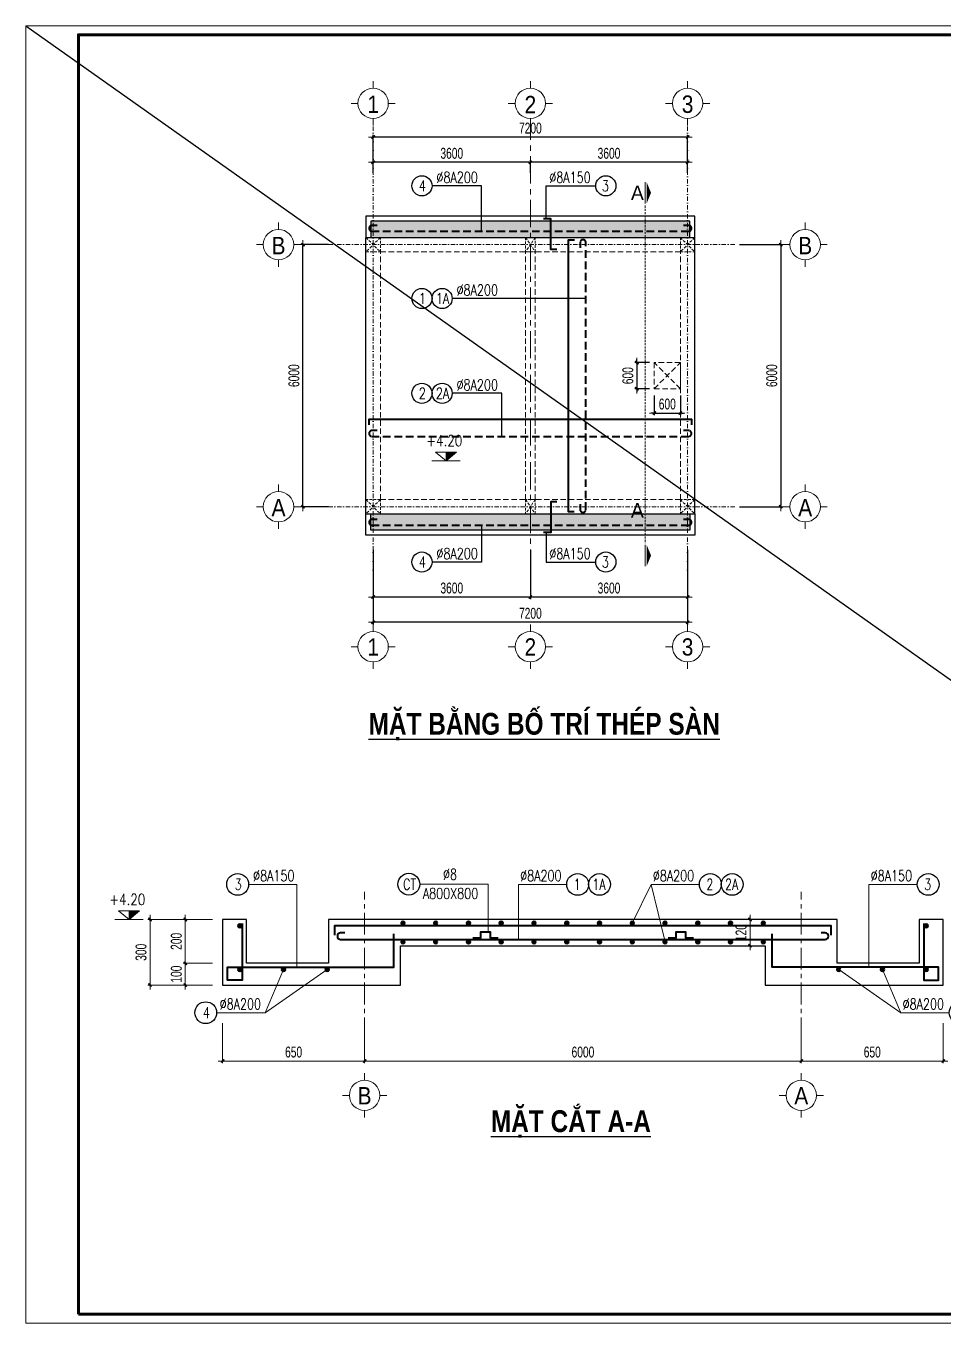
# Model space of a CAD drawing. Header units: millimetres. Extents: x -211129 to 461116, y -574633 to 115.
# Drawn here: x 129316 to 150316, y -561391 to -531691 of the extents above; entities that cross this region are included whole.
import ezdxf
from ezdxf.enums import TextEntityAlignment as Align

# ---------------------------------------------------------------- set-up
doc = ezdxf.new("R2010")
doc.units = ezdxf.units.MM
doc.header["$MEASUREMENT"] = 0
doc.header["$PDMODE"] = 32
for name, pattern in [('CENTER', [2, 1.25, -0.25, 0.25, -0.25]), ('CENTERX2', [4, 2.5, -0.5, 0.5, -0.5]), ('DASHDOT', [1, 0.5, -0.25, 0, -0.25]), ('HIDDEN', [0.375, 0.25, -0.125])]:
    doc.linetypes.add(name, pattern=pattern)
doc.layers.get('Defpoints').update_dxf_attribs({"color": 1})
doc.layers.add('KCS_Plotter', color=11, linetype='Continuous', plot=False)
for name, color, linetype, lineweight in [('Khungten_LCDI', 7, 'Continuous', 5), ('LC Dim', 8, 'Continuous', 18), ('LC Hatch', 252, 'Continuous', 9), ('LC ISO', 153, 'Continuous', 13), ('LC Khac', 4, 'Continuous', 9), ('LC MANH DUT', 35, 'HIDDEN', 5), ('LC Net dam2', 6, 'Continuous', 40), ('LC Net dam3', 1, 'Continuous', 60), ('LC Net manh', 133, 'Continuous', 5), ('LC Net thay', 63, 'Continuous', 25), ('LC Net truc', 79, 'DASHDOT', 13), ('LC Text1', 3, 'Continuous', 20), ('LC Text2', 7, 'Continuous', 25), ('v-TRUC', 8, 'CENTER', 13)]:
    doc.layers.add(name, color=color, linetype=linetype, lineweight=lineweight)
doc.styles.add('HOATBIF', font='hoatbif.shx', dxfattribs={"width": 0.7})
doc.styles.add('Khungten', font='VHAVAN.TTF', dxfattribs={"width": 0.9, "height": 5000})
doc.styles.add('LC 1', font='VHAVANB.TTF')
doc.styles.add('LC 3', font='vnsimli.shx', dxfattribs={"width": 0.75})
doc.styles.add('LC3', font='VHARIALB.TTF', dxfattribs={"width": 0.8})
doc.styles.add('T1', font='Vnsimli.shx', dxfattribs={"width": 0.8})
doc.styles.add('Title', font='VHBLACK.TTF', dxfattribs={"width": 0.8})
doc.dimstyles.new('1-100', dxfattribs={"dimscale": 100, "dimtxt": 2.5, "dimasz": 0.35, "dimexe": 0.5, "dimexo": 0, "dimgap": 0.8, "dimtad": 1, "dimdec": 0, "dimzin": 0, "dimdsep": 46, "dimtxsty": 'HOATBIF', "dimblk1": 'DOT', "dimblk2": 'DOT', "dimsah": 1, "dimcen": -1, "dimdle": 1, "dimclrd": 256, "dimclre": 256, "dimclrt": 4, "dimadec": 3, "dimazin": 2, "dimtfac": 0.333333, "dimtdec": 0, "dimtix": 1, "dimtmove": 2, "dimatfit": 3, "dimldrblk": 'DOT', "dimfxl": 1, "dimtvp": 0.833333, "dimtolj": 1, "dimtzin": 0, "dimarcsym": 0})
doc.dimstyles.new('Copy of 1-90', dxfattribs={"dimscale": 90, "dimtxt": 2.5, "dimasz": 0.35, "dimexe": 0.5, "dimexo": 0, "dimgap": 0.8, "dimtad": 1, "dimdec": 0, "dimzin": 0, "dimdsep": 46, "dimtxsty": 'HOATBIF', "dimblk1": 'DOT', "dimblk2": 'DOT', "dimsah": 1, "dimcen": -1, "dimdle": 1, "dimclrd": 256, "dimclre": 256, "dimclrt": 4, "dimadec": 3, "dimazin": 2, "dimtfac": 0.333333, "dimtdec": 0, "dimtix": 1, "dimtmove": 2, "dimatfit": 3, "dimldrblk": 'DOT', "dimfxl": 1, "dimtvp": 0.833333, "dimtolj": 1, "dimtzin": 0, "dimarcsym": 0})

# ---------------------------------------------------------------- blocks, each defined once
blk = doc.blocks.new('DOT')
at = {"layer": 'LC Dim'}
blk.add_line((-3, 0), (3, 0), dxfattribs=at)
at = {"layer": 'LC Dim', "color": 4}
blk.add_line((-1, -1), (1, 1), dxfattribs=at)
blk.add_lwpolyline([(0.5, 1), (-1, -0.5), (-0.5, -1), (1, 0.5)], close=True, dxfattribs=at)
blk = doc.blocks.new('*D891')
at = {"layer": 'Defpoints', "color": 0, "transparency": 16777216}
for p in [(140867, -543687), (144467, -543687), (140867, -544768)]:
    blk.add_point(p, dxfattribs=at)
at = {"layer": 'LC Dim', "lineweight": -2, "transparency": 16777216}
for p, q in [((140867, -543687), (140867, -544818)), ((144467, -543687), (144467, -544818)), ((144432, -544768), (140902, -544768))]:
    blk.add_line(p, q, dxfattribs=at)
at = {"layer": 'LC Dim', "lineweight": -2, "transparency": 16777216, "xscale": 35, "yscale": 35, "zscale": 35, "rotation": 180}
blk.add_blockref('DOT', (140867, -544768), dxfattribs=at)
at = {"layer": 'LC Dim', "lineweight": -2, "transparency": 16777216, "xscale": 35, "yscale": 35, "zscale": 35}
blk.add_blockref('DOT', (144467, -544768), dxfattribs=at)
at = {"layer": 'LC Dim', "color": 4, "transparency": 16777216, "insert": (142667, -544563), "char_height": 250, "attachment_point": 5, "style": 'HOATBIF'}
blk.add_mtext('\\A1;3600', dxfattribs=at)
blk = doc.blocks.new('_Dot')
at = {"color": 0, "linetype": 'ByBlock', "lineweight": -2}
blk.add_line((-0.5, 0), (-1, 0), dxfattribs=at)
at = {"color": 0, "linetype": 'ByBlock', "const_width": 0.5}
blk.add_lwpolyline([(-0.25, 0, 1), (0.25, 0, 1)], format="xyb", close=True, dxfattribs=at)
blk = doc.blocks.new('*D892')
at = {"layer": 'Defpoints', "color": 0, "ltscale": 2, "transparency": 16777216}
for p in [(137267, -543687), (140867, -543687), (137267, -544768)]:
    blk.add_point(p, dxfattribs=at)
at = {"layer": 'LC Dim', "lineweight": -2, "ltscale": 2, "transparency": 16777216}
for p, q in [((137267, -543687), (137267, -544818)), ((140867, -543687), (140867, -544818)), ((140832, -544768), (137302, -544768))]:
    blk.add_line(p, q, dxfattribs=at)
at = {"layer": 'LC Dim', "lineweight": -2, "ltscale": 2, "transparency": 16777216, "xscale": 35, "yscale": 35, "zscale": 35, "rotation": 180}
blk.add_blockref('DOT', (137267, -544768), dxfattribs=at)
at = {"layer": 'LC Dim', "lineweight": -2, "ltscale": 2, "transparency": 16777216, "xscale": 35, "yscale": 35, "zscale": 35}
blk.add_blockref('DOT', (140867, -544768), dxfattribs=at)
at = {"layer": 'LC Dim', "color": 4, "ltscale": 2, "transparency": 16777216, "insert": (139067, -544563), "char_height": 250, "attachment_point": 5, "style": 'HOATBIF'}
blk.add_mtext('\\A1;3600', dxfattribs=at)
blk = doc.blocks.new('*D893')
at = {"layer": 'Defpoints', "color": 0, "ltscale": 2, "transparency": 16777216}
for p in [(137267, -543687), (144467, -543687), (137267, -545346)]:
    blk.add_point(p, dxfattribs=at)
at = {"layer": 'LC Dim', "lineweight": -2, "ltscale": 2, "transparency": 16777216}
for p, q in [((137267, -543687), (137267, -545396)), ((144467, -543687), (144467, -545396)), ((144432, -545346), (137302, -545346))]:
    blk.add_line(p, q, dxfattribs=at)
at = {"layer": 'LC Dim', "lineweight": -2, "ltscale": 2, "transparency": 16777216, "xscale": 35, "yscale": 35, "zscale": 35, "rotation": 180}
blk.add_blockref('DOT', (137267, -545346), dxfattribs=at)
at = {"layer": 'LC Dim', "lineweight": -2, "ltscale": 2, "transparency": 16777216, "xscale": 35, "yscale": 35, "zscale": 35}
blk.add_blockref('DOT', (144467, -545346), dxfattribs=at)
at = {"layer": 'LC Dim', "color": 4, "ltscale": 2, "transparency": 16777216, "insert": (140867, -545141), "char_height": 250, "attachment_point": 5, "style": 'HOATBIF'}
blk.add_mtext('\\A1;7200', dxfattribs=at)
blk = doc.blocks.new('TTRUC')
at = {"layer": 'LC ISO'}
for p, q in [((0, 6.95), (0, 10.13)), ((-6.95, 0), (-10.13, 0)), ((6.95, 0), (10.13, 0)), ((0, -6.95), (0, -10.13))]:
    blk.add_line(p, q, dxfattribs=at)
at = {"layer": 'LC Net manh'}
blk.add_circle((0, 0), 6.95, dxfattribs=at)
blk = doc.blocks.new('*D894')
at = {"layer": 'Defpoints', "color": 0, "transparency": 16777216}
for p in [(140867, -534814), (140867, -535056), (144467, -535056)]:
    blk.add_point(p, dxfattribs=at)
at = {"layer": 'LC Dim', "lineweight": -2, "transparency": 16777216}
for p, q in [((140867, -535056), (140867, -534764)), ((144432, -534814), (140902, -534814)), ((144467, -535056), (144467, -534764))]:
    blk.add_line(p, q, dxfattribs=at)
at = {"layer": 'LC Dim', "lineweight": -2, "transparency": 16777216, "xscale": 35, "yscale": 35, "zscale": 35, "rotation": 180}
blk.add_blockref('DOT', (140867, -534814), dxfattribs=at)
at = {"layer": 'LC Dim', "lineweight": -2, "transparency": 16777216, "xscale": 35, "yscale": 35, "zscale": 35}
blk.add_blockref('DOT', (144467, -534814), dxfattribs=at)
at = {"layer": 'LC Dim', "color": 4, "transparency": 16777216, "insert": (142667, -534609), "char_height": 250, "attachment_point": 5, "style": 'HOATBIF'}
blk.add_mtext('\\A1;3600', dxfattribs=at)
blk = doc.blocks.new('*D895')
at = {"layer": 'Defpoints', "color": 0, "ltscale": 2, "transparency": 16777216}
for p in [(137267, -534814), (137267, -535056), (140867, -535056)]:
    blk.add_point(p, dxfattribs=at)
at = {"layer": 'LC Dim', "lineweight": -2, "ltscale": 2, "transparency": 16777216}
for p, q in [((137267, -535056), (137267, -534764)), ((140832, -534814), (137302, -534814)), ((140867, -535056), (140867, -534764))]:
    blk.add_line(p, q, dxfattribs=at)
at = {"layer": 'LC Dim', "lineweight": -2, "ltscale": 2, "transparency": 16777216, "xscale": 35, "yscale": 35, "zscale": 35, "rotation": 180}
blk.add_blockref('DOT', (137267, -534814), dxfattribs=at)
at = {"layer": 'LC Dim', "lineweight": -2, "ltscale": 2, "transparency": 16777216, "xscale": 35, "yscale": 35, "zscale": 35}
blk.add_blockref('DOT', (140867, -534814), dxfattribs=at)
at = {"layer": 'LC Dim', "color": 4, "ltscale": 2, "transparency": 16777216, "insert": (139067, -534609), "char_height": 250, "attachment_point": 5, "style": 'HOATBIF'}
blk.add_mtext('\\A1;3600', dxfattribs=at)
blk = doc.blocks.new('*D896')
at = {"layer": 'Defpoints', "color": 0, "ltscale": 2, "transparency": 16777216}
for p in [(137267, -534237), (137267, -535056), (144467, -535056)]:
    blk.add_point(p, dxfattribs=at)
at = {"layer": 'LC Dim', "lineweight": -2, "ltscale": 2, "transparency": 16777216}
for p, q in [((137267, -535056), (137267, -534187)), ((144432, -534237), (137302, -534237)), ((144467, -535056), (144467, -534187))]:
    blk.add_line(p, q, dxfattribs=at)
at = {"layer": 'LC Dim', "lineweight": -2, "ltscale": 2, "transparency": 16777216, "xscale": 35, "yscale": 35, "zscale": 35, "rotation": 180}
blk.add_blockref('DOT', (137267, -534237), dxfattribs=at)
at = {"layer": 'LC Dim', "lineweight": -2, "ltscale": 2, "transparency": 16777216, "xscale": 35, "yscale": 35, "zscale": 35}
blk.add_blockref('DOT', (144467, -534237), dxfattribs=at)
at = {"layer": 'LC Dim', "color": 4, "ltscale": 2, "transparency": 16777216, "insert": (140867, -534032), "char_height": 250, "attachment_point": 5, "style": 'HOATBIF'}
blk.add_mtext('\\A1;7200', dxfattribs=at)
blk = doc.blocks.new('*D938')
at = {"layer": 'Defpoints', "color": 0, "ltscale": 2, "transparency": 16777216}
for p in [(145657, -536699), (145657, -542699), (146600, -542699)]:
    blk.add_point(p, dxfattribs=at)
at = {"layer": 'LC Dim', "lineweight": -2, "ltscale": 2, "transparency": 16777216}
for p, q in [((145657, -536699), (146650, -536699)), ((146600, -536734), (146600, -542664)), ((145657, -542699), (146650, -542699))]:
    blk.add_line(p, q, dxfattribs=at)
at = {"layer": 'LC Dim', "lineweight": -2, "ltscale": 2, "transparency": 16777216, "xscale": 35, "yscale": 35, "zscale": 35}
for p, rotation in [((146600, -536699), 90), ((146600, -542699), 270)]:
    blk.add_blockref('DOT', p, dxfattribs=dict(at, rotation=rotation))
at = {"layer": 'LC Dim', "color": 4, "ltscale": 2, "transparency": 16777216, "insert": (146395, -539699), "char_height": 250, "attachment_point": 5, "rotation": 90, "style": 'HOATBIF'}
blk.add_mtext('\\A1;6000', dxfattribs=at)
blk = doc.blocks.new('*D939')
at = {"layer": 'Defpoints', "color": 0, "ltscale": 2, "transparency": 16777216}
for p in [(135658, -536699), (136241, -536699), (136241, -542699)]:
    blk.add_point(p, dxfattribs=at)
at = {"layer": 'LC Dim', "lineweight": -2, "ltscale": 2, "transparency": 16777216}
for p, q in [((136241, -536699), (135608, -536699)), ((135658, -542664), (135658, -536734)), ((136241, -542699), (135608, -542699))]:
    blk.add_line(p, q, dxfattribs=at)
at = {"layer": 'LC Dim', "lineweight": -2, "ltscale": 2, "transparency": 16777216, "xscale": 35, "yscale": 35, "zscale": 35}
for p, rotation in [((135658, -536699), 90), ((135658, -542699), 270)]:
    blk.add_blockref('DOT', p, dxfattribs=dict(at, rotation=rotation))
at = {"layer": 'LC Dim', "color": 4, "ltscale": 2, "transparency": 16777216, "insert": (135453, -539699), "char_height": 250, "attachment_point": 5, "rotation": 90, "style": 'HOATBIF'}
blk.add_mtext('\\A1;6000', dxfattribs=at)
blk = doc.blocks.new('TIEUDE1')
at = {"layer": 'LC Text2', "color": 7, "style": 'LC 1'}
blk.add_attdef('TIªU§Ò', text='', height=5, dxfattribs=at).set_placement((0, 0), align=Align.BOTTOM_CENTER)
blk.add_attdef('TL', text='', height=3, dxfattribs=at).set_placement((0, -2), align=Align.TOP_CENTER)
blk = doc.blocks.new('Caodo1')
at = {"layer": 'LC Text1'}
blk.add_hatch(color=4, dxfattribs=at).paths.add_polyline_path([(0, 200), (0, 0), (243, 200)])
at = {"layer": 'LC Text1', "color": 4}
for p, q in [((324, 0), (-324, 0)), ((0, 0), (0, 200))]:
    blk.add_line(p, q, dxfattribs=at)
blk.add_lwpolyline([(-243, 200), (243, 200), (0, 0), (0, 0)], close=True, dxfattribs=at)
at = {"layer": 'LC Text1', "color": 4, "style": 'T1', "width": 0.8}
blk.add_attdef('%%P0,00', text='', height=250, dxfattribs=at).set_placement((-39, 460), align=Align.MIDDLE_CENTER)
blk = doc.blocks.new('*U16')
at = {"layer": 'LC Khac', "color": 1, "ltscale": 2}
for p, q in [((0, 485), (0, 0)), ((0, -7820), (0, -8306))]:
    blk.add_line(p, q, dxfattribs=at)
for points in [[(134, 243, 0, 471, 0), (37, 243, 275, 275, 0)], [(134, -8063, 0, 471, 0), (37, -8063, 275, 275, 0)]]:
    blk.add_lwpolyline(points, format="xyseb", dxfattribs=at)
at = {"layer": 'LC MANH DUT', "ltscale": 200}
blk.add_line((0, -49), (0, -7776), dxfattribs=at)
at = {"ltscale": 2, "style": 'LC 1'}
for p in [(-179, 243), (-179, -8063)]:
    blk.add_attdef('LC', text='', height=330, dxfattribs=at).set_placement(p, align=Align.MIDDLE_CENTER)
blk = doc.blocks.new('*D1069')
at = {"layer": 'Defpoints', "color": 0, "ltscale": 2, "transparency": 16777216}
for p in [(143702, -540154), (144302, -540154), (144302, -540555)]:
    blk.add_point(p, dxfattribs=at)
at = {"layer": 'LC Dim', "lineweight": -2, "ltscale": 2, "transparency": 16777216}
for p, q in [((143702, -540154), (143702, -540605)), ((144302, -540154), (144302, -540605)), ((143667, -540555), (143632, -540555)), ((143702, -540555), (144302, -540555)), ((144337, -540555), (144372, -540555))]:
    blk.add_line(p, q, dxfattribs=at)
at = {"layer": 'LC Dim', "lineweight": -2, "ltscale": 2, "transparency": 16777216, "xscale": 35, "yscale": 35, "zscale": 35}
blk.add_blockref('DOT', (143702, -540555), dxfattribs=at)
at = {"layer": 'LC Dim', "lineweight": -2, "ltscale": 2, "transparency": 16777216, "xscale": 35, "yscale": 35, "zscale": 35, "rotation": 180}
blk.add_blockref('DOT', (144302, -540555), dxfattribs=at)
at = {"layer": 'LC Dim', "color": 4, "ltscale": 2, "transparency": 16777216, "insert": (144002, -540350), "char_height": 250, "attachment_point": 5, "style": 'HOATBIF'}
blk.add_mtext('\\A1;600', dxfattribs=at)
blk = doc.blocks.new('*D1070')
at = {"layer": 'Defpoints', "color": 0, "ltscale": 2, "transparency": 16777216}
for p in [(143591, -539399), (143305, -539999), (143591, -539999)]:
    blk.add_point(p, dxfattribs=at)
at = {"layer": 'LC Dim', "lineweight": -2, "ltscale": 2, "transparency": 16777216}
for p, q in [((143305, -539364), (143305, -539329)), ((143591, -539399), (143255, -539399)), ((143305, -539399), (143305, -539999)), ((143591, -539999), (143255, -539999)), ((143305, -540034), (143305, -540069))]:
    blk.add_line(p, q, dxfattribs=at)
at = {"layer": 'LC Dim', "lineweight": -2, "ltscale": 2, "transparency": 16777216, "xscale": 35, "yscale": 35, "zscale": 35}
for p, rotation in [((143305, -539399), 270), ((143305, -539999), 90)]:
    blk.add_blockref('DOT', p, dxfattribs=dict(at, rotation=rotation))
at = {"layer": 'LC Dim', "color": 4, "ltscale": 2, "transparency": 16777216, "insert": (143100, -539699), "char_height": 250, "attachment_point": 5, "rotation": 90, "style": 'HOATBIF'}
blk.add_mtext('\\A1;600', dxfattribs=at)
blk = doc.blocks.new('theptron1')
at = {"layer": 'LC Net dam3'}
for p, q in [((-0.5, 0), (0.5, 0)), ((-0.35, 0.35), (0.35, -0.35)), ((0.35, 0.35), (-0.35, -0.35)), ((0, 0.5), (0, -0.5))]:
    blk.add_line(p, q, dxfattribs=at)
blk.add_circle((0, 0), 0.5, dxfattribs=at)
blk = doc.blocks.new('*D654')
at = {"layer": 'Defpoints', "color": 0, "ltscale": 2, "transparency": 16777216}
for p in [(142960, -471051), (152960, -471051), (152960, -471921)]:
    blk.add_point(p, dxfattribs=at)
at = {"layer": 'LC Dim', "lineweight": -2, "ltscale": 2, "transparency": 16777216}
for p, q in [((142960, -471051), (142960, -471971)), ((152960, -471051), (152960, -471971)), ((142995, -471921), (152925, -471921))]:
    blk.add_line(p, q, dxfattribs=at)
at = {"layer": 'LC Dim', "lineweight": -2, "ltscale": 2, "transparency": 16777216, "xscale": 35, "yscale": 35, "zscale": 35, "rotation": 180}
blk.add_blockref('DOT', (142960, -471921), dxfattribs=at)
at = {"layer": 'LC Dim', "lineweight": -2, "ltscale": 2, "transparency": 16777216, "xscale": 35, "yscale": 35, "zscale": 35}
blk.add_blockref('DOT', (152960, -471921), dxfattribs=at)
at = {"layer": 'LC Dim', "color": 4, "ltscale": 2, "transparency": 16777216, "insert": (147960, -471716), "char_height": 250, "attachment_point": 5, "style": 'HOATBIF'}
blk.add_mtext('\\A1;6000', dxfattribs=at)
blk = doc.blocks.new('*D655')
at = {"layer": 'Defpoints', "color": 0, "ltscale": 2, "transparency": 16777216}
for p in [(152960, -471051), (156210, -471051), (156210, -471921)]:
    blk.add_point(p, dxfattribs=at)
at = {"layer": 'LC Dim', "lineweight": -2, "ltscale": 2, "transparency": 16777216}
for p, q in [((152960, -471051), (152960, -471971)), ((156210, -471051), (156210, -471971)), ((152995, -471921), (156175, -471921))]:
    blk.add_line(p, q, dxfattribs=at)
at = {"layer": 'LC Dim', "lineweight": -2, "ltscale": 2, "transparency": 16777216, "xscale": 35, "yscale": 35, "zscale": 35, "rotation": 180}
blk.add_blockref('DOT', (152960, -471921), dxfattribs=at)
at = {"layer": 'LC Dim', "lineweight": -2, "ltscale": 2, "transparency": 16777216, "xscale": 35, "yscale": 35, "zscale": 35}
blk.add_blockref('DOT', (156210, -471921), dxfattribs=at)
at = {"layer": 'LC Dim', "color": 4, "ltscale": 2, "transparency": 16777216, "insert": (154585, -471716), "char_height": 250, "attachment_point": 5, "style": 'HOATBIF'}
blk.add_mtext('\\A1;650', dxfattribs=at)
blk = doc.blocks.new('*D653')
at = {"layer": 'Defpoints', "color": 0, "ltscale": 2, "transparency": 16777216}
for p in [(139710, -471051), (142960, -471051), (142960, -471921)]:
    blk.add_point(p, dxfattribs=at)
at = {"layer": 'LC Dim', "lineweight": -2, "ltscale": 2, "transparency": 16777216}
for p, q in [((139710, -471051), (139710, -471971)), ((142960, -471051), (142960, -471971)), ((139745, -471921), (142925, -471921))]:
    blk.add_line(p, q, dxfattribs=at)
at = {"layer": 'LC Dim', "lineweight": -2, "ltscale": 2, "transparency": 16777216, "xscale": 35, "yscale": 35, "zscale": 35, "rotation": 180}
blk.add_blockref('DOT', (139710, -471921), dxfattribs=at)
at = {"layer": 'LC Dim', "lineweight": -2, "ltscale": 2, "transparency": 16777216, "xscale": 35, "yscale": 35, "zscale": 35}
blk.add_blockref('DOT', (142960, -471921), dxfattribs=at)
at = {"layer": 'LC Dim', "color": 4, "ltscale": 2, "transparency": 16777216, "insert": (141335, -471716), "char_height": 250, "attachment_point": 5, "style": 'HOATBIF'}
blk.add_mtext('\\A1;650', dxfattribs=at)
blk = doc.blocks.new('*D656')
at = {"layer": 'Defpoints', "color": 0, "ltscale": 2, "transparency": 16777216}
for p in [(156454, -468680), (157167, -468680), (156454, -470180)]:
    blk.add_point(p, dxfattribs=at)
at = {"layer": 'LC Dim', "lineweight": -2, "ltscale": 2, "transparency": 16777216}
for p, q in [((156454, -468680), (157217, -468680)), ((157167, -470145), (157167, -468715)), ((156454, -470180), (157217, -470180))]:
    blk.add_line(p, q, dxfattribs=at)
at = {"layer": 'LC Dim', "lineweight": -2, "ltscale": 2, "transparency": 16777216, "xscale": 35, "yscale": 35, "zscale": 35}
for p, rotation in [((157167, -468680), 90), ((157167, -470180), 270)]:
    blk.add_blockref('DOT', p, dxfattribs=dict(at, rotation=rotation))
at = {"layer": 'LC Dim', "color": 4, "ltscale": 2, "transparency": 16777216, "insert": (156962, -469430), "char_height": 250, "attachment_point": 5, "rotation": 90, "style": 'HOATBIF'}
blk.add_mtext('\\A1;300', dxfattribs=at)
blk = doc.blocks.new('*D657')
at = {"layer": 'Defpoints', "color": 0, "ltscale": 2, "transparency": 16777216}
for p in [(139475, -468680), (138855, -469680), (139475, -469680)]:
    blk.add_point(p, dxfattribs=at)
at = {"layer": 'LC Dim', "lineweight": -2, "ltscale": 2, "transparency": 16777216}
for p, q in [((139475, -468680), (138805, -468680)), ((138855, -468715), (138855, -469645)), ((139475, -469680), (138805, -469680))]:
    blk.add_line(p, q, dxfattribs=at)
at = {"layer": 'LC Dim', "lineweight": -2, "ltscale": 2, "transparency": 16777216, "xscale": 35, "yscale": 35, "zscale": 35}
for p, rotation in [((138855, -468680), 90), ((138855, -469680), 270)]:
    blk.add_blockref('DOT', p, dxfattribs=dict(at, rotation=rotation))
at = {"layer": 'LC Dim', "color": 4, "ltscale": 2, "transparency": 16777216, "insert": (138650, -469180), "char_height": 250, "attachment_point": 5, "rotation": 90, "style": 'HOATBIF'}
blk.add_mtext('\\A1;200', dxfattribs=at)
blk = doc.blocks.new('*D658')
at = {"layer": 'Defpoints', "color": 0, "ltscale": 2, "transparency": 16777216}
for p in [(139475, -469680), (138855, -470180), (139475, -470180)]:
    blk.add_point(p, dxfattribs=at)
at = {"layer": 'LC Dim', "lineweight": -2, "ltscale": 2, "transparency": 16777216}
for p, q in [((139475, -469680), (138805, -469680)), ((138855, -469645), (138855, -469610)), ((138855, -469680), (138855, -470180)), ((139475, -470180), (138805, -470180)), ((138855, -470215), (138855, -470250))]:
    blk.add_line(p, q, dxfattribs=at)
at = {"layer": 'LC Dim', "lineweight": -2, "ltscale": 2, "transparency": 16777216, "xscale": 35, "yscale": 35, "zscale": 35}
for p, rotation in [((138855, -469680), 270), ((138855, -470180), 90)]:
    blk.add_blockref('DOT', p, dxfattribs=dict(at, rotation=rotation))
at = {"layer": 'LC Dim', "color": 4, "ltscale": 2, "transparency": 16777216, "insert": (138650, -469930), "char_height": 250, "attachment_point": 5, "rotation": 90, "style": 'HOATBIF'}
blk.add_mtext('\\A1;100', dxfattribs=at)
blk = doc.blocks.new('*D659')
at = {"layer": 'Defpoints', "color": 0, "ltscale": 2, "transparency": 16777216}
for p in [(138047, -468680), (139475, -468680), (139475, -470180)]:
    blk.add_point(p, dxfattribs=at)
at = {"layer": 'LC Dim', "lineweight": -2, "ltscale": 2, "transparency": 16777216}
for p, q in [((139475, -468680), (137997, -468680)), ((138047, -470145), (138047, -468715)), ((139475, -470180), (137997, -470180))]:
    blk.add_line(p, q, dxfattribs=at)
at = {"layer": 'LC Dim', "lineweight": -2, "ltscale": 2, "transparency": 16777216, "xscale": 35, "yscale": 35, "zscale": 35}
for p, rotation in [((138047, -468680), 90), ((138047, -470180), 270)]:
    blk.add_blockref('DOT', p, dxfattribs=dict(at, rotation=rotation))
at = {"layer": 'LC Dim', "color": 4, "ltscale": 2, "transparency": 16777216, "insert": (137842, -469430), "char_height": 250, "attachment_point": 5, "rotation": 90, "style": 'HOATBIF'}
blk.add_mtext('\\A1;300', dxfattribs=at)
blk = doc.blocks.new('*D669')
at = {"layer": 'Defpoints', "color": 0, "ltscale": 2, "transparency": 16777216}
for p in [(151786, -468680), (151786, -469280), (151786, -469280)]:
    blk.add_point(p, dxfattribs=at)
at = {"layer": 'LC Dim', "lineweight": -2, "ltscale": 2, "transparency": 16777216}
for p, q in [((151786, -468680), (151836, -468680)), ((151786, -468715), (151786, -469245)), ((151786, -469280), (151836, -469280))]:
    blk.add_line(p, q, dxfattribs=at)
at = {"layer": 'LC Dim', "lineweight": -2, "ltscale": 2, "transparency": 16777216, "xscale": 35, "yscale": 35, "zscale": 35}
for p, rotation in [((151786, -468680), 90), ((151786, -469280), 270)]:
    blk.add_blockref('DOT', p, dxfattribs=dict(at, rotation=rotation))
at = {"layer": 'LC Dim', "color": 4, "ltscale": 2, "transparency": 16777216, "insert": (151581, -468980), "char_height": 250, "attachment_point": 5, "rotation": 90, "style": 'HOATBIF'}
blk.add_mtext('\\A1;120', dxfattribs=at)
blk = doc.blocks.new('lcdi fix')
at = {"layer": 'Defpoints', "lineweight": 0}
blk.add_lwpolyline([(-1200, -14850), (-1200, 14850), (40800, 14850), (40800, -14850)], close=True, dxfattribs=at)
at = {"layer": 'Khungten_LCDI', "color": 5, "lineweight": 60}
blk.add_lwpolyline([(0, -14650), (0, 14650), (40600, 14650), (40600, -14650)], close=True, dxfattribs=at)
at = {"color": 7, "style": 'Khungten', "width": 0.8}
for tag, p in [('REVISION', (39499, -10746)), ('NGAYHT', (39546, -11609))]:
    blk.add_attdef(tag, text='', height=200, dxfattribs=at).set_placement(p, align=Align.CENTER)
at = {"layer": 'LC Text1', "color": 3, "style": 'LC 1', "width": 1.834006}
for tag, p, p2 in [('TENBANVE1', (36913, -8886), (40339, -8886)), ('TENBANVE2', (36913, -9562), (40339, -9562))]:
    blk.add_attdef(tag, text='', height=250, dxfattribs=at).set_placement(p, p2, align=Align.FIT)
at = {"layer": 'LC Text1', "style": 'Title', "width": 0.7}
blk.add_attdef('SOBANVE', text='', height=250, dxfattribs=at).set_placement((39562, -13896), align=Align.CENTER)
blk = doc.blocks.new('cvz')
at = {"layer": 'LC Net dam2', "ltscale": 2}
for points in [[(-2804.6, 3584.3), (-2804.6, 2288.8), (-3140, 2288.8), (-3140, 2588.8), (669.2, 2588.8), (669.2, 3349.8)], [(12804.6, 3584.3), (12804.6, 2288.8), (13140, 2288.8), (13140, 2588.8), (9330.8, 2588.8), (9330.8, 3349.8)], [(10685.2, 3319.8), (10685.2, 3534.3), (-685.2, 3534.3), (-685.2, 3318.8)]]:
    blk.add_lwpolyline(points, dxfattribs=at)
blk.add_lwpolyline([(-454.9, 3372.3), (-548.2, 3372.3, 1), (-548.2, 3222.3), (10548.2, 3222.3, 1), (10548.2, 3372.3), (10454.9, 3372.3)], format="xyb", dxfattribs=at)
at = {"layer": 'LC Net dam2', "color": 1, "ltscale": 500}
for points in [[(2479.3, 3260.1), (2661.3, 3260.1), (2661.3, 3397.6), (2876.6, 3397.6), (2876.6, 3260.1), (3058.5, 3260.1)], [(6950.3, 3260.1), (7132.3, 3260.1), (7132.3, 3397.6), (7347.6, 3397.6), (7347.6, 3260.1), (7529.5, 3260.1)]]:
    blk.add_lwpolyline(points, dxfattribs=at)
at = {"layer": 'LC Net thay', "ltscale": 2}
blk.add_lwpolyline([(13250, 2178.8), (13250, 3678.8), (12700, 3678.8), (12700, 2678.8), (10825, 2678.8), (10825, 3678.8), (10825, 3678.8), (-825, 3678.8), (-825, 3678.8), (-825, 2678.8), (-2700, 2678.8), (-2700, 3678.8), (-3250, 3678.8), (-3250, 2178.8), (825, 2178.8), (825, 3078.8), (9175, 3078.8), (9175, 2178.8), (13250, 2178.8)], dxfattribs=at)
at = {"layer": 'LC Net truc', "linetype": 'CENTERX2', "ltscale": 200}
for p, q in [((0, 933.6), (0, 4309.3)), ((10000, 933.6), (10000, 4309.3))]:
    blk.add_line(p, q, dxfattribs=at)
at = {"layer": 'LC Text2', "ltscale": 100}
for centre in [(-2906, 4482.7), (4880, 4482.7), (5380, 4482.7), (7917.5, 4482.7), (8417.5, 4482.7), (12906, 4482.7), (-3636.8, 1544.8), (13636.8, 1544.8)]:
    blk.add_circle(centre, 250, dxfattribs=at)
at = {"layer": 'LC Text2', "linetype": 'ByBlock'}
blk.add_circle((1013.2, 4486.1), 250, dxfattribs=at)
at = {"layer": 'LC Dim', "yscale": 59.9999999996993, "zscale": 59.9999999996993}
for p, xscale in [((-2857.3, 3534.3), -59.9999999996993), ((879.5, 3594.9), 59.9999999996993), ((1629.5, 3594.9), 59.9999999996993), ((2379.5, 3594.9), 59.9999999996993), ((3129.5, 3594.9), 59.9999999996993), ((3879.5, 3594.9), 59.9999999996993), ((4629.5, 3594.9), 59.9999999996993), ((5379.5, 3594.9), 59.9999999996993), ((6129.5, 3594.9), 59.9999999996993), ((6879.5, 3594.9), 59.9999999996993), ((7629.5, 3594.9), 59.9999999996993), ((8379.5, 3594.9), 59.9999999996993), ((9129.5, 3594.9), 59.9999999996993), ((12857.3, 3534.3), 59.9999999996993), ((879.5, 3167.8), 59.9999999996993), ((1629.5, 3167.8), 59.9999999996993), ((2379.5, 3167.8), 59.9999999996993), ((3129.5, 3167.8), 59.9999999996993), ((3879.5, 3167.8), 59.9999999996993), ((4629.5, 3167.8), 59.9999999996993), ((5379.5, 3167.8), 59.9999999996993), ((6129.5, 3167.8), 59.9999999996993), ((6879.5, 3167.8), 59.9999999996993), ((7629.5, 3167.8), 59.9999999996993), ((8379.5, 3167.8), 59.9999999996993), ((9129.5, 3167.8), 59.9999999996993), ((-2857.3, 2534.3), -59.9999999996993), ((-1857.3, 2534.3), -59.9999999996993), ((-857.3, 2534.3), -59.9999999996993), ((10857.3, 2534.3), 59.9999999996993), ((11857.3, 2534.3), 59.9999999996993), ((12857.3, 2534.3), 59.9999999996993)]:
    blk.add_blockref('theptron1', p, dxfattribs=dict(at, xscale=xscale))
at = {"layer": 'LC ISO', "xscale": 50, "yscale": 50, "zscale": 50}
for p in [(0, -347.3), (10000, -347.3)]:
    blk.add_blockref('TTRUC', p, dxfattribs=at)
at = {"layer": 'LC Text1'}
ref = blk.add_blockref('Caodo1', (-5394, 3678.8), dxfattribs=at)
ref.add_attrib('%%P0,00', '+4.20', dxfattribs={"layer": 'LC Text2', "height": 250, "style": 'T1', "width": 0.8}).set_placement((-5433, 4138.3), align=Align.MIDDLE_CENTER)
at = {"layer": 'LC Text2'}
ref = blk.add_blockref('TIEUDE1', (4724, -1339.3), dxfattribs=dict(at, xscale=101.6, yscale=101.6, zscale=111.3874301122537))
ref.add_attrib('TIªU§Ò', '%%UmÆt c¾t a-a', dxfattribs={"color": 7, "height": 500.321, "style": 'LC3', "width": 0.8}).set_placement((4724, -1339.3), align=Align.BOTTOM_CENTER)
at = {"layer": 'LC Text1', "ltscale": 0.2, "style": 'LC 1', "width": 0.9}
for s, p in [('b', (-0.5, -676.8)), ('a', (9999.5, -676.8))]:
    blk.add_text(s, height=400, dxfattribs=at).set_placement(p, align=Align.BOTTOM_CENTER)
at = {"layer": 'LC Text2', "linetype": 'ByBlock', "style": 'LC 3', "width": 0.75}
for s, p in [('%%C8A150', (-2552.9, 4557)), ('%%C8', (1795.9, 4589.5)), ('%%C8A200', (3562.6, 4557)), ('%%C8A200', (6600.1, 4557)), ('%%C8A150', (11588.6, 4557)), ('A800X800', (1334.3, 4149.3)), ('%%C8A200', (-3319.3, 1619.1)), ('%%C8A200', (12319.3, 1619.1))]:
    blk.add_text(s, height=250, dxfattribs=at).set_placement(p)
at = {"layer": 'LC Text2', "ltscale": 100, "style": 'LC 3', "width": 0.75}
for s, p in [('3', (-2893.3, 4482.7)), ('1', (4867.3, 4482.7)), ('1A', (5367.3, 4482.7)), ('2', (7904.8, 4482.7)), ('2A', (8404.8, 4482.7)), ('3', (12893.3, 4482.7)), ('4', (-3624, 1544.8)), ('4', (13624, 1544.8))]:
    blk.add_text(s, height=250, dxfattribs=at).set_placement(p, align=Align.MIDDLE_CENTER)
at = {"layer": 'LC Text2', "linetype": 'ByBlock', "style": 'LC 3', "width": 0.75}
blk.add_text('CT', height=250, dxfattribs=at).set_placement((1029.8, 4486.1), align=Align.MIDDLE_CENTER)
at = {"layer": 'LC Dim', "ltscale": 2}
for base, p1, p2, override, picture, middle in [((-4913.2, 3678.8), (-3485.2, 2178.8), (-3485.2, 3678.8), {"dimscale": 100, "dimlfac": 0.2}, '*D659', (-5118.2, 2928.8)), ((-4105.3, 2678.8), (-3485.2, 3678.8), (-3485.2, 2678.8), {"dimscale": 100, "dimlfac": 0.2}, '*D657', (-4310.3, 3178.8)), ((8826.2, 3078.8), (8826.2, 3678.8), (8826.2, 3078.8), {"dimlfac": 0.2}, '*D669', (8621.2, 3378.8)), ((14206.8, 3678.8), (13494.3, 2178.8), (13494.3, 3678.8), {"dimscale": 100, "dimlfac": 0.2}, '*D656', (14001.8, 2928.8)), ((-4105.3, 2178.8), (-3485.2, 2678.8), (-3485.2, 2178.8), {"dimscale": 100, "dimlfac": 0.2}, '*D658', (-4310.3, 2428.8))]:
    dim = blk.add_linear_dim(base=base, p1=p1, p2=p2, angle=90, dimstyle='1-100', override=override, dxfattribs=at)
    dim.commit()
    dim.dimension.update_dxf_attribs({"geometry": picture, "text_midpoint": middle, "insert": (-142959.9, 472358.4)})
for base, p1, p2, picture, middle in [((0, 437.8), (-3250, 1307.4), (0, 1307.4), '*D653', (-1625, 642.8)), ((13250, 437.8), (10000, 1307.4), (13250, 1307.4), '*D655', (11625, 642.8))]:
    dim = blk.add_linear_dim(base=base, p1=p1, p2=p2, dimstyle='1-100', override={"dimscale": 100, "dimlfac": 0.2}, dxfattribs=at)
    dim.commit()
    dim.dimension.update_dxf_attribs({"geometry": picture, "text_midpoint": middle, "insert": (-142959.9, 472358.4)})
dim = blk.add_linear_dim(base=(10000, 437.8), p1=(0, 1307.4), p2=(10000, 1307.4), text='6000', dimstyle='1-100', override={"dimscale": 100, "dimlfac": 0.2}, dxfattribs=at)
dim.commit()
dim.dimension.update_dxf_attribs({"geometry": '*D654', "text_midpoint": (5000, 642.8), "insert": (-142959.9, 472358.4)})
for points, override in [([(-1548.4, 2588.8), (-1548.4, 4482.7), (-2656, 4482.7)], {"dimgap": 0.8, "dimtad": 0, "dimfxl": 0}), ([(2832.4, 3397.6), (2832.4, 4487), (1263.2, 4487)], {"dimtad": 0, "dimfxl": 0}), ([(3522.4, 3534.3), (3522.4, 4482.7), (4630, 4482.7)], {"dimgap": 0.8, "dimtad": 0, "dimfxl": 0}), ([(3522.4, 3222.3), (3522.4, 4482.7), (4630, 4482.7)], {"dimgap": 0.8, "dimtad": 0, "dimfxl": 0}), ([(6129.5, 3594.9), (6559.9, 4482.7), (7667.5, 4482.7)], {"dimgap": 0.8, "dimtad": 0, "dimfxl": 0}), ([(6879.5, 3167.8), (6559.9, 4482.7), (7667.5, 4482.7)], {"dimgap": 0.8, "dimtad": 0, "dimfxl": 0}), ([(11548.4, 2588.8), (11548.4, 4482.7), (12656, 4482.7)], {"dimgap": 0.8, "dimtad": 0, "dimfxl": 0}), ([(-857.3, 2534.3), (-2279.1, 1544.8), (-3386.8, 1544.8)], {"dimgap": 0.8, "dimtad": 0, "dimfxl": 0}), ([(-1857.3, 2534.3), (-2279.1, 1544.8), (-3386.8, 1544.8)], {"dimgap": 0.8, "dimtad": 0, "dimfxl": 0}), ([(10857.3, 2534.3), (12279.1, 1544.8), (13386.8, 1544.8)], {"dimgap": 0.8, "dimtad": 0, "dimfxl": 0}), ([(11857.3, 2534.3), (12279.1, 1544.8), (13386.8, 1544.8)], {"dimgap": 0.8, "dimtad": 0, "dimfxl": 0})]:
    blk.add_leader(points, dimstyle='Copy of 1-90', override=override, dxfattribs=at)

msp = doc.modelspace()

# ---------------------------------------------------------------- hatches: boundary and pattern name
at = {"layer": 'LC Hatch', "ltscale": 250}
h = msp.add_hatch(dxfattribs=at)
h.set_pattern_fill('AR-SAND', color=256, scale=80)
h.set_pattern_definition([(37.5, (134324.62, -81934.96), (-5.03947, 154.1459), [0, -121.6, 0, -136, 0, -130]), (7.5, (134324.62, -81934.96), (141.58214, 225.771685), [0, -65.6, 0, -109.6, 0, -42]), (327.5, (134226.22, -81934.96), (249.13135, 0.452724), [0, -40, 0, -144, 0, -188]), (317.5, (134226.22, -81934.96), (240.49013, 70.21405), [0, -20, 0, -94.4, 0, -108])])
h.paths.add_polyline_path([(144521.8, -536158.9), (137211.8, -536158.9), (137211.8, -536533.9), (144521.8, -536533.9)])
h.paths.add_polyline_path([(144521.8, -542863.9), (144301.8, -542863.9), (137211.8, -542863.9), (137211.8, -543238.9), (144521.8, -543238.9)])

# ---------------------------------------------------------------- linework, layer by layer
at = {"layer": 'KCS_Plotter', "ltscale": 250}
msp.add_line((129316.3, -531691.2), (171316.3, -561391.2), dxfattribs=at)
at = {"layer": 'LC MANH DUT', "ltscale": 250}
for p, q in [((137101.8, -536533.9), (137431.8, -536863.9)), ((137431.8, -536533.9), (137101.8, -536863.9)), ((140756.8, -536533.9), (140976.8, -536863.9)), ((140976.8, -536533.9), (140756.8, -536863.9)), ((144301.8, -536533.9), (144631.8, -536863.9)), ((144631.8, -536533.9), (144301.8, -536863.9)), ((137101.8, -542533.9), (137431.8, -542863.9)), ((137431.8, -542533.9), (137101.8, -542863.9)), ((140756.8, -542533.9), (140976.8, -542863.9)), ((140976.8, -542533.9), (140756.8, -542863.9)), ((144301.8, -542533.9), (144631.8, -542863.9)), ((144631.8, -542533.9), (144301.8, -542863.9))]:
    msp.add_line(p, q, dxfattribs=at)
at = {"layer": 'LC MANH DUT', "ltscale": 500}
for p, q in [((137431.8, -542533.9), (137431.8, -536863.9)), ((137431.8, -536863.9), (144301.8, -536863.9)), ((140756.8, -542533.9), (140756.8, -536863.9)), ((140976.8, -542533.9), (140976.8, -536863.9)), ((144301.8, -542533.9), (144301.8, -536863.9)), ((143701.8, -539998.9), (144301.8, -539398.9)), ((144301.8, -539998.9), (143701.8, -539398.9)), ((137431.8, -542533.9), (144301.8, -542533.9))]:
    msp.add_line(p, q, dxfattribs=at)
at = {"layer": 'LC MANH DUT', "ltscale": 250}
for points in [[(137431.8, -536863.9), (137431.8, -536533.9), (137101.8, -536533.9), (137101.8, -536863.9)], [(137431.8, -536863.9), (137431.8, -536533.9), (137101.8, -536533.9), (137101.8, -536863.9)], [(140976.8, -536863.9), (140976.8, -536533.9), (140756.8, -536533.9), (140756.8, -536863.9)], [(140976.8, -536863.9), (140976.8, -536533.9), (140756.8, -536533.9), (140756.8, -536863.9)], [(144631.8, -536863.9), (144631.8, -536533.9), (144301.8, -536533.9), (144301.8, -536863.9)], [(144631.8, -536863.9), (144631.8, -536533.9), (144301.8, -536533.9), (144301.8, -536863.9)], [(137431.8, -542863.9), (137431.8, -542533.9), (137101.8, -542533.9), (137101.8, -542863.9)], [(137431.8, -542863.9), (137431.8, -542533.9), (137101.8, -542533.9), (137101.8, -542863.9)], [(140976.8, -542863.9), (140976.8, -542533.9), (140756.8, -542533.9), (140756.8, -542863.9)], [(140976.8, -542863.9), (140976.8, -542533.9), (140756.8, -542533.9), (140756.8, -542863.9)], [(144631.8, -542863.9), (144631.8, -542533.9), (144301.8, -542533.9), (144301.8, -542863.9)], [(144631.8, -542863.9), (144631.8, -542533.9), (144301.8, -542533.9), (144301.8, -542863.9)]]:
    msp.add_lwpolyline(points, close=True, dxfattribs=at)
at = {"layer": 'LC MANH DUT', "ltscale": 500}
msp.add_lwpolyline([(143701.8, -539998.9), (144301.8, -539998.9), (144301.8, -539398.9), (143701.8, -539398.9)], close=True, dxfattribs=at)
at = {"layer": 'LC Net dam2', "linetype": 'HIDDEN', "ltscale": 700}
for points in [[(137357.9, -536259.7), (137229.5, -536259.7, 0.8488247), (137229.5, -536392), (144501.3, -536392, 0.8488247), (144501.3, -536259.7), (144373.4, -536259.7)], [(142004.9, -542644.4), (142004.9, -542772.8, 0.8488247), (142137.2, -542772.8), (142137.2, -536642.9, 0.8488247), (142004.9, -536642.9), (142004.9, -536770.7)], [(137357.9, -540956.8), (137229.5, -540956.8, 0.8488247), (137229.5, -541089.1), (144501.3, -541089.1, 0.8488247), (144501.3, -540956.8), (144373.4, -540956.8)], [(137357.9, -542990.7), (137229.5, -542990.7, 0.8488247), (137229.5, -543123), (144501.3, -543123, 0.8488247), (144501.3, -542990.7), (144373.4, -542990.7)]]:
    msp.add_lwpolyline(points, format="xyb", dxfattribs=at)
at = {"layer": 'LC Net dam2'}
for points in [[(141471.3, -536812.5), (141339, -536812.5), (141339, -536104.5), (141163.6, -536104.5)], [(141871.8, -542818.8), (141739.5, -542818.8), (141739.5, -536589.5), (141873.6, -536589.5)], [(137177.1, -540823.7), (137177.1, -540691.4), (144554.6, -540691.4), (144554.6, -540825.5)], [(141471.3, -542585.3), (141339, -542585.3), (141339, -543293.2), (141163.6, -543293.2)]]:
    msp.add_lwpolyline(points, dxfattribs=at)
at = {"layer": 'LC Net thay', "ltscale": 500}
for p, q in [((137101.8, -542863.9), (137101.8, -536533.9)), ((137101.8, -536533.9), (144631.8, -536533.9)), ((144631.8, -542863.9), (144631.8, -536533.9)), ((137101.8, -542863.9), (144631.8, -542863.9))]:
    msp.add_line(p, q, dxfattribs=at)
for points in [[(144631.8, -536533.9), (144631.8, -536048.9), (137101.8, -536048.9), (137101.8, -536533.9)], [(144521.8, -536533.9), (144521.8, -536158.9), (137211.8, -536158.9), (137211.8, -536533.9)], [(144631.8, -542863.9), (144631.8, -543348.9), (137101.8, -543348.9), (137101.8, -542863.9)], [(144521.8, -542863.9), (144521.8, -543238.9), (137211.8, -543238.9), (137211.8, -542863.9)]]:
    msp.add_lwpolyline(points, dxfattribs=at)
at = {"layer": 'LC Net truc', "ltscale": 200}
for p, q in [((137266.8, -544301.5), (137266.8, -533969.9)), ((144466.8, -544301.5), (144466.8, -533969.9)), ((136241.4, -536698.9), (145595.9, -536698.9)), ((136241.4, -542698.9), (145595.9, -542698.9))]:
    msp.add_line(p, q, dxfattribs=at)
at = {"layer": 'LC Text2', "ltscale": 100}
for centre in [(138384.2, -535351.9), (142594.6, -535351.9), (138384.2, -537931.4), (138845.7, -537931.4), (138384.2, -540103.2), (138845.7, -540103.2), (138384.2, -543965.9), (142594.6, -543965.9)]:
    msp.add_circle(centre, 230.8, dxfattribs=at)
at = {"layer": 'v-TRUC', "ltscale": 500}
msp.add_line((140866.8, -544301.5), (140866.8, -533969.9), dxfattribs=at)

# ---------------------------------------------------------------- block references
ref = msp.add_blockref('*U16', (143495.6, -535754.4))
ref.add_attrib('LC', 'A', dxfattribs={"ltscale": 2, "height": 330, "style": 'LC 1'}).set_placement((143317, -542781.6), align=Align.MIDDLE_CENTER)
ref.add_attrib('LC', 'A', dxfattribs={"ltscale": 2, "height": 330, "style": 'LC 1'}).set_placement((143317, -535511.7), align=Align.MIDDLE_CENTER)
at = {"layer": 'LC Dim'}
msp.add_blockref('cvz', (137070.3, -555829.9), dxfattribs=at)
at = {"layer": 'LC ISO', "xscale": 50, "yscale": 50, "zscale": 50, "rotation": 180}
for p in [(137266.8, -533463.3), (140866.8, -533463.3), (144466.8, -533463.3), (135099.3, -536698.9), (147158.9, -536698.9), (135099.3, -542698.9), (147158.9, -542698.9)]:
    msp.add_blockref('TTRUC', p, dxfattribs=at)
at = {"layer": 'LC ISO', "xscale": 50, "yscale": 50, "zscale": 50}
for p in [(137266.8, -545905), (140866.8, -545905), (144466.8, -545905)]:
    msp.add_blockref('TTRUC', p, dxfattribs=at)
at = {"layer": 'LC Net thay'}
msp.add_blockref('lcdi fix', (130516.3, -546541.2), dxfattribs=at)
at = {"layer": 'LC Text1'}
ref = msp.add_blockref('Caodo1', (138935.4, -541647.3), dxfattribs=at)
ref.add_attrib('%%P0,00', '+4.20', dxfattribs={"layer": 'LC Text2', "height": 250, "style": 'T1', "width": 0.8}).set_placement((138896.3, -541187.8), align=Align.MIDDLE_CENTER)
at = {"layer": 'LC Text2'}
ref = msp.add_blockref('TIEUDE1', (141184.2, -548069.5), dxfattribs=dict(at, xscale=101.6, yscale=101.6, zscale=101.6))
ref.add_attrib('TIªU§Ò', '%%UmÆt b»ng bè trÝ thÐp sµN', dxfattribs={"color": 7, "height": 500.321, "style": 'LC3', "width": 0.8}).set_placement((141184.2, -548069.5), align=Align.BOTTOM_CENTER)

# ---------------------------------------------------------------- texts
at = {"layer": 'LC Text1', "ltscale": 0.2, "style": 'LC 1', "width": 0.9}
for s, height, p in [('1', 400, (137266.8, -533804.9)), ('2', 400, (140866.8, -533812.5)), ('3', 400, (144466.8, -533802.9)), ('b', 400, (135099.3, -537040.5)), ('b', 400, (147158.9, -537040.5)), ('a', 400, (135099.3, -543040.5)), ('a', 400, (147158.9, -543040.5)), ('1', 394.6, (137266.8, -546226)), ('2', 394.6, (140866.8, -546226)), ('3', 394.6, (144466.8, -546226))]:
    msp.add_text(s, height=height, dxfattribs=at).set_placement(p, align=Align.BOTTOM_CENTER)
at = {"layer": 'LC Text2', "linetype": 'ByBlock', "style": 'LC 3', "width": 0.75}
for s, p in [('%%C8A200', (138715, -535284)), ('%%C8A150', (141299.5, -535284)), ('%%C8A200', (139176.5, -537863.5)), ('%%C8A200', (139176.5, -540035.2)), ('%%C8A200', (138715, -543898)), ('%%C8A150', (141299.5, -543898))]:
    msp.add_text(s, height=250, dxfattribs=at).set_placement(p)
at = {"layer": 'LC Text2', "ltscale": 100, "style": 'LC 3', "width": 0.75}
for s, p in [('4', (138394, -535351.9)), ('3', (142584.8, -535351.9)), ('1', (138394, -537931.4)), ('1A', (138855.5, -537931.4)), ('2', (138394, -540103.2)), ('2A', (138855.5, -540103.2)), ('4', (138394, -543965.9)), ('3', (142584.8, -543965.9))]:
    msp.add_text(s, height=250, dxfattribs=at).set_placement(p, align=Align.MIDDLE_CENTER)

# ---------------------------------------------------------------- dimensions: what is measured, and where the dimension line sits
at = {"layer": 'LC Dim', "ltscale": 2}
for base, p1, p2, picture, middle in [((137266.8, -534236.7), (144466.8, -535055.9), (137266.8, -535055.9), '*D896', (140866.8, -534031.7)), ((137266.8, -545345.9), (144466.8, -543687.3), (137266.8, -543687.3), '*D893', (140866.8, -545140.9))]:
    dim = msp.add_linear_dim(base=base, p1=p1, p2=p2, dimstyle='1-100', override={"dimscale": 100}, dxfattribs=at)
    dim.commit()
    dim.dimension.update_dxf_attribs({"geometry": picture, "text_midpoint": middle})
for base, p1, p2, angle, picture, middle in [((137266.8, -534814.2), (140866.8, -535055.9), (137266.8, -535055.9), 180, '*D895', (139066.8, -534609.2)), ((135658.4, -536698.9), (136241.4, -542698.9), (136241.4, -536698.9), 90, '*D939', (135453.4, -539698.9)), ((146599.8, -542698.9), (145657.1, -536698.9), (145657.1, -542698.9), 90, '*D938', (146394.8, -539698.9)), ((137266.8, -544768.4), (140866.8, -543687.3), (137266.8, -543687.3), 180, '*D892', (139066.8, -544563.4))]:
    dim = msp.add_linear_dim(base=base, p1=p1, p2=p2, angle=angle, dimstyle='1-100', override={"dimscale": 100}, dxfattribs=at)
    dim.commit()
    dim.dimension.update_dxf_attribs({"geometry": picture, "text_midpoint": middle})
at = {"layer": 'LC Dim'}
for base, p1, p2, picture, middle in [((140866.8, -534814.2), (144466.8, -535055.9), (140866.8, -535055.9), '*D894', (142666.8, -534609.2)), ((140866.8, -544768.4), (144466.8, -543687.3), (140866.8, -543687.3), '*D891', (142666.8, -544563.4))]:
    dim = msp.add_linear_dim(base=base, p1=p1, p2=p2, angle=180, dimstyle='1-100', override={"dimscale": 100}, dxfattribs=at)
    dim.commit()
    dim.dimension.update_dxf_attribs({"geometry": picture, "text_midpoint": middle})
at = {"layer": 'LC Dim', "ltscale": 2}
dim = msp.add_linear_dim(base=(143305.2, -539998.9), p1=(143590.5, -539398.9), p2=(143590.5, -539998.9), angle=90, dimstyle='1-100', dxfattribs=at)
dim.commit()
dim.dimension.update_dxf_attribs({"geometry": '*D1070', "text_midpoint": (143100.2, -539698.9)})
dim = msp.add_linear_dim(base=(144301.8, -540555.4), p1=(143701.8, -540154.5), p2=(144301.8, -540154.5), dimstyle='1-100', dxfattribs=at)
dim.commit()
dim.dimension.update_dxf_attribs({"geometry": '*D1069', "text_midpoint": (144001.8, -540350.4)})

# ---------------------------------------------------------------- leaders
for points in [[(139750.8, -536392), (139750.8, -535351.9), (138614.9, -535351.9)], [(141227.9, -536104.5), (141227.9, -535351.9), (142363.8, -535351.9)], [(141739.5, -537931.4), (140067.3, -537931.4), (139076.5, -537931.4)], [(142137.2, -537931.4), (140067.3, -537931.4), (139076.5, -537931.4)], [(140212.3, -541089.1), (140212.3, -540103.2), (139076.5, -540103.2)], [(140212.3, -540691.4), (140212.3, -540103.2), (139076.5, -540103.2)], [(139750.8, -543123), (139750.8, -543965.9), (138614.9, -543965.9)], [(141227.9, -543293.2), (141227.9, -543965.9), (142363.8, -543965.9)]]:
    msp.add_leader(points, dimstyle='Copy of 1-90', override={"dimgap": 0.8, "dimtad": 0, "dimfxl": 0}, dxfattribs=at)

doc.saveas('drawing.dxf')
